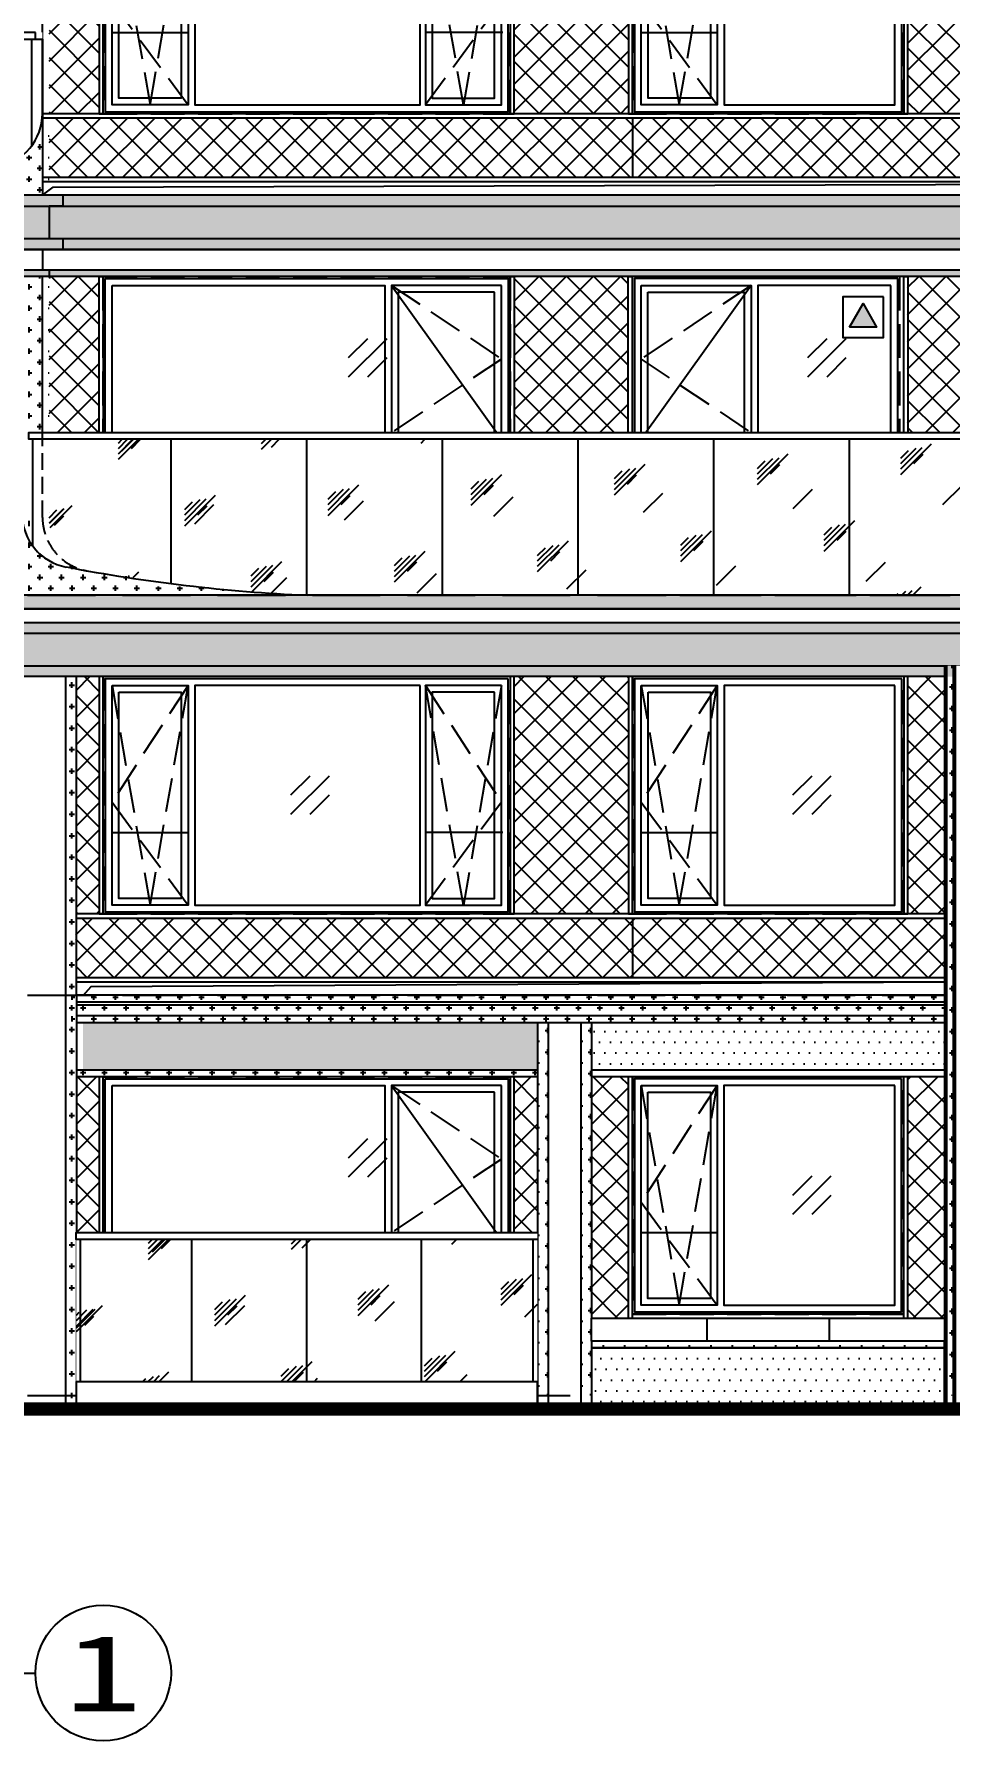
# Model space of a CAD drawing. Extents: x 646072 to 1012572, y -46617 to 16093.
# Drawn here: x 666159 to 672909, y -38099 to -25515 of the extents above; entities that cross this region are included whole.
import ezdxf
from ezdxf.enums import TextEntityAlignment as Align

# ---------------------------------------------------------------- set-up
doc = ezdxf.new("R2010")
doc.units = 0
doc.header["$LTSCALE"] = 1000
doc.header["$MEASUREMENT"] = 0
for name, pattern in [('3#楼-HZS$0$3#楼-HZS$0$__DASH', [0.35, 0.25, -0.1]), ('3#楼-HZS$0$3#楼-HZS$0$DASH', [0.35, 0.25, -0.1]), ('3#楼-HZS$0$DASH', [0.35, 0.25, -0.1]), ('3#楼-HZS$0$DOTE', [2.42, 2, -0.2, 0.02, -0.2])]:
    doc.linetypes.add(name, pattern=pattern)
for name, color, linetype in [('3#楼-HZS$0$3#楼-HZS$0$00-立面灰色金属看线', 252, 'Continuous'), ('3#楼-HZS$0$3#楼-HZS$0$00-立面米色看线', 31, 'Continuous'), ('3#楼-HZS$0$3#楼-HZS$0$A-ANNO-SYMB', 3, 'Continuous'), ('3#楼-HZS$0$3#楼-HZS$0$DOTE', 1, '3#楼-HZS$0$DOTE'), ('3#楼-HZS$0$3#楼-HZS$0$ELEV-WIND', 4, 'Continuous'), ('3#楼-HZS$0$3#楼-HZS$0$RAIL', 163, 'Continuous'), ('3#楼-HZS$0$3#楼-HZS$0$WINDOW', 4, 'Continuous'), ('3#楼-HZS$0$3#楼-HZS$0$填充-浅黄色铝板', 30, 'Continuous'), ('3#楼-HZS$0$3#楼-HZS$0$填充-玻璃', 150, 'Continuous'), ('3#楼-HZS$0$3#楼-HZS$0$填充-背板玻璃', 151, 'Continuous'), ('3#楼-HZS$0$3#楼-HZS$0$填充-银白色铝板', 115, 'Continuous'), ('3#楼-HZS$0$A-ANNO-INDX', 3, 'Continuous'), ('3#楼-HZS$0$A-ANNO-TEXT', 3, 'Continuous')]:
    doc.layers.add(name, color=color, linetype=linetype)
doc.styles.add('3#楼-HZS$0$_TCH_LABEL', font='')
doc.styles.get('3#楼-HZS$0$_TCH_LABEL').set_extended_font_data('SimSun')
pattern_1 = [(0, (-5409.44, -58333.215), (79.375, 79.375), [39.6875, -119.0625]), (90, (-5389.6, -58353.06), (-79.375, 79.375), [39.6875, -119.0625])]
pattern_2 = [(45, (-5318.23, -99899.73), (-100.0001, 100.0001), []), (135, (-5318.23, -99899.73), (-100.0001, -100.0001), [])]
pattern_3 = [(45, (289149.56, -113671.98), (-100.0001, 100.0001), []), (135, (289149.56, -113671.98), (-100.0001, -100.0001), [])]
pattern_4 = [(0, (289049.556, -113671.98), (79.375, 79.375), [39.6875, -119.0625]), (90, (289069.4, -113691.825), (-79.375, 79.375), [39.6875, -119.0625])]
pattern_5 = [(0, (0, 0), (79.375, 79.375), [39.6875, -119.0625]), (90, (19.84, -19.84), (-79.375, 79.375), [39.6875, -119.0625])]

# ---------------------------------------------------------------- blocks, each defined once
blk = doc.blocks.new('3#楼-HZS$0$3#楼-HZS$0$ef6dsf+0hj')
at = {"layer": '3#楼-HZS$0$3#楼-HZS$0$ELEV-WIND', "color": 8, "linetype": '3#楼-HZS$0$3#楼-HZS$0$__DASH'}
blk.add_lwpolyline([(41500, -36879), (44500, -36879), (44500, -38629), (41500, -38629)], close=True, dxfattribs=at)
at = {"layer": '3#楼-HZS$0$3#楼-HZS$0$ELEV-WIND'}
for points in [[(41515, -36894), (44485, -36894), (44485, -38614), (41515, -38614)], [(41565, -36944), (42125, -36944), (42125, -38564), (41565, -38564)], [(41615, -36994), (42075, -36994), (42075, -38514), (41615, -38514)], [(42165, -36944), (43825, -36944), (43825, -38564), (42165, -38564)], [(44435, -36944), (43875, -36944), (43875, -38564), (44435, -38564)], [(44385, -36994), (43925, -36994), (43925, -38514), (44385, -38514)]]:
    blk.add_lwpolyline(points, close=True, dxfattribs=at)
at = {"layer": '3#楼-HZS$0$3#楼-HZS$0$ELEV-WIND', "color": 8, "linetype": '3#楼-HZS$0$3#楼-HZS$0$DASH'}
for points in [[(42125, -36944), (41565, -37804), (42125, -38564)], [(41565, -36944), (41845, -38564), (42125, -36944)], [(43875, -36944), (44435, -37804), (43875, -38564)], [(44435, -36944), (44155, -38564), (43875, -36944)]]:
    blk.add_lwpolyline(points, dxfattribs=at)
at = {"layer": '3#楼-HZS$0$3#楼-HZS$0$ELEV-WIND', "color": 8}
for points in [[(41555, -38029), (42115, -38029)], [(44435, -38029), (43875, -38029)]]:
    blk.add_lwpolyline(points, dxfattribs=at)
blk = doc.blocks.new('3#楼-HZS$0$3#楼-HZS$0$111+108osccw')
at = {"layer": '3#楼-HZS$0$3#楼-HZS$0$ELEV-WIND', "color": 8, "linetype": '3#楼-HZS$0$3#楼-HZS$0$__DASH'}
blk.add_lwpolyline([(38500, -36879), (40500, -36879), (40500, -38629), (38500, -38629)], close=True, dxfattribs=at)
at = {"layer": '3#楼-HZS$0$3#楼-HZS$0$ELEV-WIND'}
for points in [[(38515, -36894), (40485, -36894), (40485, -38614), (38515, -38614)], [(38565, -36944), (39825, -36944), (39825, -38564), (38565, -38564)], [(40435, -36944), (39875, -36944), (39875, -38564), (40435, -38564)], [(40385, -36994), (39925, -36994), (39925, -38514), (40385, -38514)]]:
    blk.add_lwpolyline(points, close=True, dxfattribs=at)
at = {"layer": '3#楼-HZS$0$3#楼-HZS$0$ELEV-WIND', "color": 8, "linetype": '3#楼-HZS$0$3#楼-HZS$0$DASH'}
for points in [[(39875, -36944), (40435, -37804), (39875, -38564)], [(40435, -36944), (40155, -38564), (39875, -36944)]]:
    blk.add_lwpolyline(points, dxfattribs=at)
at = {"layer": '3#楼-HZS$0$3#楼-HZS$0$ELEV-WIND', "color": 8}
blk.add_lwpolyline([(40435, -38029), (39875, -38029)], dxfattribs=at)
blk = doc.blocks.new('3#楼-HZS$0$3#楼-HZS$0$dfjh0fg4+l70')
at = {"layer": '3#楼-HZS$0$3#楼-HZS$0$00-立面灰色金属看线'}
for points in [[(384179, -395887), (384179, -394137), (384149, -394137), (384149, -395887)], [(387209, -395887), (387209, -394137), (387179, -394137), (387179, -395887)], [(388080, -395887), (388080, -394137), (388050, -394137), (388050, -395887)], [(390110, -395887), (390110, -394137), (390080, -394137), (390080, -395887)]]:
    blk.add_lwpolyline(points, close=True, dxfattribs=at)
for points in [[(390680, -395887), (383980, -395887)], [(383980, -395917), (390680, -395917)], [(390680, -396357), (383980, -396357)], [(383980, -396387), (390680, -396387)]]:
    blk.add_lwpolyline(points, dxfattribs=at)
at = {"layer": '3#楼-HZS$0$3#楼-HZS$0$00-立面米色看线'}
for points in [[(390680, -393537), (379630, -393537), (379630, -393637), (390680, -393637)], [(390680, -393637), (379730, -393637), (379730, -393737), (379630, -393737), (379630, -393817), (379730, -393817), (379730, -394057), (390680, -394057)], [(379730, -393737), (390680, -393737)], [(379730, -393817), (390680, -393817)], [(390680, -394137), (379630, -394137), (379630, -394057), (390680, -394057)], [(383900, -394137), (383900, -396487)], [(383980, -394137), (383980, -396487)]]:
    blk.add_lwpolyline(points, dxfattribs=at)
at = {"layer": '3#楼-HZS$0$3#楼-HZS$0$WINDOW'}
blk.add_lwpolyline([(388080, -395917), (388080, -396357)], dxfattribs=at)
at = {"layer": '3#楼-HZS$0$3#楼-HZS$0$A-ANNO-SYMB', "xscale": -1}
for name, p in [('3#楼-HZS$0$3#楼-HZS$0$ef6dsf+0hj', (428679, -357258)), ('3#楼-HZS$0$3#楼-HZS$0$111+108osccw', (428580, -357258))]:
    blk.add_blockref(name, p, dxfattribs=at)
blk = doc.blocks.new('3#楼-HZS$0$3#楼-HZS$0$adf6h1d+f0j')
at = {"layer": '3#楼-HZS$0$3#楼-HZS$0$ELEV-WIND', "color": 8, "linetype": '3#楼-HZS$0$3#楼-HZS$0$__DASH'}
blk.add_lwpolyline([(61279, -24578), (63250, -24578), (63250, -26928), (61279, -26928)], close=True, dxfattribs=at)
at = {"layer": '3#楼-HZS$0$3#楼-HZS$0$ELEV-WIND'}
for points in [[(61294, -24593), (63235, -24593), (63235, -26913), (61294, -26913)], [(61344, -24643), (62325, -24643), (62325, -26863), (61344, -26863)], [(63185, -24643), (62375, -24643), (62375, -26863), (63185, -26863)], [(63135, -24693), (62425, -24693), (62425, -26813), (63135, -26813)]]:
    blk.add_lwpolyline(points, close=True, dxfattribs=at)
at = {"layer": '3#楼-HZS$0$3#楼-HZS$0$ELEV-WIND', "color": 8}
blk.add_lwpolyline([(62375, -24643), (63185, -25778), (62375, -26863)], dxfattribs=at)
at = {"layer": '3#楼-HZS$0$3#楼-HZS$0$ELEV-WIND', "color": 8, "linetype": '3#楼-HZS$0$DASH'}
blk.add_lwpolyline([(62375, -24643), (63185, -25186), (62375, -25728)], dxfattribs=at)
blk = doc.blocks.new('3#楼-HZS$0$3#楼-HZS$0$asde5f0s4d+9hj0')
at = {"layer": '3#楼-HZS$0$3#楼-HZS$0$ELEV-WIND', "color": 8, "linetype": '3#楼-HZS$0$3#楼-HZS$0$__DASH'}
blk.add_lwpolyline([(63250, -24578), (60250, -24578), (60250, -26928), (63250, -26928)], close=True, dxfattribs=at)
at = {"layer": '3#楼-HZS$0$3#楼-HZS$0$ELEV-WIND'}
for points in [[(63235, -24593), (60265, -24593), (60265, -26913), (63235, -26913)], [(60315, -24643), (61125, -24643), (61125, -26863), (60315, -26863)], [(63185, -24643), (61175, -24643), (61175, -26863), (63185, -26863)], [(60365, -24693), (61075, -24693), (61075, -26813), (60365, -26813)]]:
    blk.add_lwpolyline(points, close=True, dxfattribs=at)
at = {"layer": '3#楼-HZS$0$3#楼-HZS$0$ELEV-WIND', "color": 8}
blk.add_lwpolyline([(61125, -24643), (60315, -25778), (61125, -26863)], dxfattribs=at)
at = {"layer": '3#楼-HZS$0$3#楼-HZS$0$ELEV-WIND', "color": 8, "linetype": '3#楼-HZS$0$DASH'}
blk.add_lwpolyline([(61125, -24643), (60315, -25186), (61125, -25728)], dxfattribs=at)
blk = doc.blocks.new('3#楼-HZS$0$3#楼-HZS$0$dfg56h4f+g9h0k7')
at = {"layer": '3#楼-HZS$0$3#楼-HZS$0$RAIL'}
blk.add_lwpolyline([(426648, -363620), (419599, -363620), (419599, -363570), (426648, -363570)], dxfattribs=at)
at = {"layer": '3#楼-HZS$0$3#楼-HZS$0$WINDOW'}
for points in [[(419629, -364409), (419629, -363620)], [(420648, -364678), (420648, -363620)], [(421648, -364770), (421648, -363620)], [(422648, -364770), (422648, -363620)], [(423648, -364770), (423648, -363620)], [(424648, -364770), (424648, -363620)], [(425648, -364770), (425648, -363620)], [(426648, -364770), (426648, -363620)]]:
    blk.add_lwpolyline(points, dxfattribs=at)
blk = doc.blocks.new('3#楼-HZS$0$3#楼-HZS$0$tregfdgdg')
blk.add_wipeout([(55551, -25728), (62651, -25728), (62651, -26928), (55551, -26928)]).dxf.layer = '3#楼-HZS$0$3#楼-HZS$0$RAIL'
at = {"layer": '3#楼-HZS$0$3#楼-HZS$0$00-立面米色看线'}
blk.add_line((55551, -25728), (55551, -26327), dxfattribs=at)
at = {"layer": '3#楼-HZS$0$3#楼-HZS$0$00-立面米色看线', "linetype": '3#楼-HZS$0$3#楼-HZS$0$__DASH', "ltscale": 0.5}
blk.add_line((55701, -26354), (55701, -25728), dxfattribs=at)
at = {"layer": '3#楼-HZS$0$3#楼-HZS$0$00-立面米色看线'}
blk.add_lwpolyline([(62650, -26928), (55551, -26928), (55551, -25728)], dxfattribs=at)
for centre, radius, start, end in [((55951, -26327), 400, 180, 259.1129), ((58188, -14696), 12243, 259.1129, 267.4866)]:
    blk.add_arc(centre, radius, start, end, dxfattribs=at)
at = {"layer": '3#楼-HZS$0$3#楼-HZS$0$00-立面米色看线', "linetype": '3#楼-HZS$0$3#楼-HZS$0$__DASH', "ltscale": 0.5}
blk.add_arc((56101, -26354), 400, 180, 259.8509, dxfattribs=at)
blk.add_blockref('3#楼-HZS$0$3#楼-HZS$0$dfg56h4f+g9h0k7', (-363998, 337842))
blk = doc.blocks.new('3#楼-HZS$0$3#楼-HZS$0$ZASFG501+DF9GJ04+G9K0')
at = {"layer": '3#楼-HZS$0$3#楼-HZS$0$00-立面灰色金属看线'}
blk.add_lwpolyline([(383830, -386474), (383830, -386554), (383780, -386554), (383780, -386794), (383830, -386794), (383830, -386874), (383730, -386874), (383730, -387024), (383780, -387024), (383780, -387074)], dxfattribs=at)
for points in [[(384149, -389424), (384149, -387074), (384179, -387074), (384179, -389424)], [(387179, -389424), (387179, -387074), (387209, -387074), (387209, -389424)], [(388049, -389424), (388049, -387074), (388079, -387074), (388079, -389424)], [(390080, -389424), (390080, -387074), (390110, -387074), (390110, -389424)]]:
    blk.add_lwpolyline(points, close=True, dxfattribs=at)
at = {"layer": '3#楼-HZS$0$3#楼-HZS$0$00-立面米色看线'}
for points in [[(390680, -386474), (379630, -386474), (379630, -386554), (390680, -386554)], [(390680, -386554), (379730, -386554), (379730, -386794), (379630, -386794), (379630, -386874), (379730, -386874), (379730, -387024), (390680, -387024)], [(379730, -386794), (390680, -386794)], [(379730, -386874), (390680, -386874)], [(390680, -387074), (379630, -387074), (379630, -387024), (390680, -387024)]]:
    blk.add_lwpolyline(points, dxfattribs=at)
at = {"layer": '3#楼-HZS$0$3#楼-HZS$0$00-立面灰色金属看线', "xscale": -1}
for name, p in [('3#楼-HZS$0$3#楼-HZS$0$asde5f0s4d+9hj0', (447429, -362496)), ('3#楼-HZS$0$3#楼-HZS$0$adf6h1d+f0j', (451329, -362496))]:
    blk.add_blockref(name, p, dxfattribs=at)
at = {"layer": '3#楼-HZS$0$3#楼-HZS$0$RAIL'}
blk.add_blockref('3#楼-HZS$0$3#楼-HZS$0$tregfdgdg', (328030, -362496), dxfattribs=at)
at = {"layer": '3#楼-HZS$0$3#楼-HZS$0$00-立面米色看线'}
blk.add_lwpolyline([(383730, -388224), (383730, -387074), (383580, -387074), (383580, -388224)], dxfattribs=at)
blk = doc.blocks.new('3#楼-HZS$0$3#楼-HZS$0$dfj50fg+k')
blk.add_wipeout([(378899, -143402), (378929, -143402), (378929, -144552), (382649, -144552), (382649, -143352), (378899, -143352)]).dxf.layer = '3#楼-HZS$0$3#楼-HZS$0$A-ANNO-SYMB'
at = {"layer": '3#楼-HZS$0$3#楼-HZS$0$00-立面灰色金属看线'}
blk.add_lwpolyline([(378929, -143402), (382649, -143402), (382649, -144552), (378929, -144552)], close=True, dxfattribs=at)
at = {"layer": '3#楼-HZS$0$3#楼-HZS$0$00-立面米色看线', "linetype": '3#楼-HZS$0$3#楼-HZS$0$__DASH', "ltscale": 0.5}
blk.add_line((382499, -143402), (382499, -143978), dxfattribs=at)
at = {"layer": '3#楼-HZS$0$3#楼-HZS$0$00-立面米色看线'}
blk.add_line((382649, -143978), (382649, -143402), dxfattribs=at)
blk.add_lwpolyline([(382649, -143402), (382649, -144552), (380549, -144552)], dxfattribs=at)
for centre, radius, start, end in [((382249, -143950), 400, 280.8871, 0), ((380012, -132320), 12243, 272.5134, 280.8871)]:
    blk.add_arc(centre, radius, start, end, dxfattribs=at)
at = {"layer": '3#楼-HZS$0$3#楼-HZS$0$00-立面米色看线', "linetype": '3#楼-HZS$0$3#楼-HZS$0$__DASH', "ltscale": 0.5}
blk.add_arc((382099, -143978), 400, 280.1491, 0, dxfattribs=at)
at = {"layer": '3#楼-HZS$0$3#楼-HZS$0$RAIL'}
blk.add_lwpolyline([(382599, -143352), (378899, -143352), (378899, -143402), (382599, -143402)], close=True, dxfattribs=at)
at = {"layer": '3#楼-HZS$0$3#楼-HZS$0$WINDOW'}
for points in [[(378929, -143402), (378929, -144552)], [(379864, -143402), (379864, -144552)], [(380749, -143402), (380749, -144541)], [(381684, -143402), (381684, -144449)], [(382569, -143402), (382569, -144190)]]:
    blk.add_lwpolyline(points, dxfattribs=at)
blk = doc.blocks.new('3#楼-HZS$0$3#楼-HZS$0$dfj54+gf90l7')
at = {"layer": '3#楼-HZS$0$3#楼-HZS$0$00-立面灰色金属看线'}
for points in [[(384179, -380181), (384149, -380181), (384149, -381931), (384179, -381931)], [(387209, -380181), (387179, -380181), (387179, -381931), (387209, -381931)], [(388080, -380181), (388050, -380181), (388050, -381931), (388080, -381931)], [(390110, -380181), (390080, -380181), (390080, -381931), (390110, -381931)]]:
    blk.add_lwpolyline(points, close=True, dxfattribs=at)
for points in [[(390680, -381931), (383730, -381931), (383730, -381961), (390680, -381961)], [(390680, -382401), (383730, -382401), (383730, -382431), (390680, -382431)]]:
    blk.add_lwpolyline(points, dxfattribs=at)
at = {"layer": '3#楼-HZS$0$3#楼-HZS$0$00-立面米色看线'}
blk.add_lwpolyline([(383730, -381381), (383730, -380181), (383580, -380181), (383580, -381331)], dxfattribs=at)
at = {"layer": '3#楼-HZS$0$3#楼-HZS$0$WINDOW'}
blk.add_lwpolyline([(388080, -381961), (388080, -382401)], dxfattribs=at)
at = {"layer": '3#楼-HZS$0$3#楼-HZS$0$A-ANNO-SYMB', "xscale": -1}
for name, p in [('3#楼-HZS$0$3#楼-HZS$0$ef6dsf+0hj', (428679, -343302)), ('3#楼-HZS$0$3#楼-HZS$0$111+108osccw', (428580, -343302))]:
    blk.add_blockref(name, p, dxfattribs=at)
blk.add_blockref('3#楼-HZS$0$3#楼-HZS$0$dfj50fg+k', (1081, -237979))
at = {"layer": '3#楼-HZS$0$3#楼-HZS$0$00-立面灰色金属看线'}
blk.add_lwpolyline([(383730, -382531), (383809, -382473), (397629, -382431)], dxfattribs=at)
blk = doc.blocks.new('3#楼-HZS$0$3#楼-HZS$0$ASG6.DS+9GJ40')
blk.add_wipeout([(55951, -25728), (59350, -25728), (59350, -26928), (55951, -26928)]).dxf.layer = '3#楼-HZS$0$3#楼-HZS$0$RAIL'
at = {"layer": '3#楼-HZS$0$3#楼-HZS$0$RAIL'}
blk.add_lwpolyline([(59350, -25778), (55951, -25778), (55951, -25728), (59350, -25728)], dxfattribs=at)
at = {"layer": '3#楼-HZS$0$3#楼-HZS$0$WINDOW'}
for points in [[(55981, -26928), (55981, -25778)], [(56803, -26928), (56803, -25778)], [(57650, -26928), (57650, -25778)], [(58497, -26928), (58497, -25778)], [(59320, -26928), (59320, -25778)]]:
    blk.add_lwpolyline(points, dxfattribs=at)
blk = doc.blocks.new('3#楼-HZS$0$3#楼-HZS$0$DF5J14+FG97K+0')
at = {"layer": '3#楼-HZS$0$3#楼-HZS$0$00-立面灰色金属看线'}
for points in [[(233754, 106889), (227055, 106889)], [(227055, 106389), (230453, 106389)], [(230853, 106389), (233754, 106389)], [(231153, 104559), (231153, 106339), (231123, 106339), (231123, 104559)], [(233183, 104559), (233183, 106339), (233153, 106339), (233153, 104559)], [(233153, 104589), (231153, 104589)], [(231153, 104559), (233153, 104559)]]:
    blk.add_lwpolyline(points, dxfattribs=at)
for points in [[(227253, 103989), (227253, 106339), (227223, 106339), (227223, 103989)], [(230283, 103989), (230283, 106339), (230253, 106339), (230253, 103989)]]:
    blk.add_lwpolyline(points, close=True, dxfattribs=at)
at = {"layer": '3#楼-HZS$0$3#楼-HZS$0$00-立面米色看线'}
for points in [[(226975, 106939), (226975, 103889)], [(233754, 106939), (227055, 106939)], [(227055, 106939), (227055, 103889)], [(227055, 106869), (233754, 106869)], [(227055, 106789), (233754, 106789)], [(227055, 106739), (233754, 106739)], [(230453, 106739), (230453, 103889)], [(230533, 106739), (230533, 103889)], [(230773, 106739), (230773, 103889)], [(230853, 106739), (230853, 103889)], [(227055, 106389), (230453, 106389)], [(230853, 106389), (233754, 106389)], [(230453, 106339), (227055, 106339)], [(233754, 106339), (230853, 106339)]]:
    blk.add_lwpolyline(points, dxfattribs=at)
at = {"layer": '3#楼-HZS$0$3#楼-HZS$0$00-立面灰色金属看线', "xscale": -1}
blk.add_blockref('3#楼-HZS$0$3#楼-HZS$0$asde5f0s4d+9hj0', (290503, 130917), dxfattribs=at)
at = {"layer": '3#楼-HZS$0$3#楼-HZS$0$A-ANNO-SYMB', "xscale": -1}
blk.add_blockref('3#楼-HZS$0$3#楼-HZS$0$111+108osccw', (271653, 143218), dxfattribs=at)
at = {"layer": '3#楼-HZS$0$3#楼-HZS$0$RAIL'}
blk.add_blockref('3#楼-HZS$0$3#楼-HZS$0$ASG6.DS+9GJ40', (171103, 130917), dxfattribs=at)
blk = doc.blocks.new('3#楼-HZS$0$3#楼-HZS$0$SDH+504DF+9K840')
blk.add_wipeout([(233453, 48881), (234353, 48881), (234353, 46451), (236353, 46451), (236353, 48881), (237238, 48881), (237253, 43401), (236703, 43401), (236703, 43501), (236353, 43501), (236353, 45852), (234353, 45852), (234353, 43501), (234003, 43501), (234003, 43401), (233453, 43401)])
at = {"color": 8, "elevation": 0}
blk.add_lwpolyline([(227104, 46451), (227165, 46516), (233453, 46551)], dxfattribs=at)
at = {"color": 8}
for points in [[(235354, 46451), (234003, 46451), (234003, 46401), (234053, 46401), (234053, 46251), (234003, 46251), (234003, 46201), (235354, 46201)], [(234353, 46451), (234414, 46516), (236353, 46551)], [(235352, 46451), (236703, 46451), (236703, 46401), (236653, 46401), (236653, 46251), (236703, 46251), (236703, 46201), (235352, 46201)], [(237253, 46451), (237313, 46516), (240403, 46551)], [(234053, 46401), (235354, 46401)], [(236653, 46401), (235352, 46401)], [(234053, 46251), (235354, 46251)], [(236653, 46251), (235352, 46251)]]:
    blk.add_lwpolyline(points, dxfattribs=at)
at = {"layer": '3#楼-HZS$0$3#楼-HZS$0$00-立面灰色金属看线'}
blk.add_lwpolyline([(233453, 48881), (233453, 43401)], dxfattribs=at)
at = {"layer": '3#楼-HZS$0$3#楼-HZS$0$00-立面米色看线'}
for points in [[(233468, 48881), (233468, 43401)], [(233518, 48881), (233518, 43401)], [(233533, 48881), (233533, 43401)], [(233923, 48881), (233923, 43401)], [(233938, 48881), (233938, 43401)], [(233988, 48881), (233988, 43401)], [(234003, 48881), (234003, 43401)], [(234003, 48881), (234353, 48881), (234353, 46451)], [(234223, 48881), (234223, 46451)], [(236703, 48881), (236353, 48881), (236353, 46451)], [(236483, 48881), (236483, 46451)], [(236703, 48881), (236703, 43401)], [(236718, 48881), (236718, 43401)], [(236768, 48881), (236768, 43401)], [(236783, 48881), (236783, 43401)], [(237173, 48881), (237173, 43401)], [(237188, 48881), (237188, 43401)], [(237238, 48881), (237238, 43401)], [(234353, 46201), (234353, 43501), (234003, 43501)], [(234353, 46201), (235354, 46201)], [(236353, 46201), (235352, 46201)], [(236353, 46201), (236353, 43501), (236703, 43501)], [(236353, 45882), (234353, 45882)], [(236353, 45852), (234353, 45852)]]:
    blk.add_lwpolyline(points, dxfattribs=at)
at = {"layer": '3#楼-HZS$0$3#楼-HZS$0$00-立面米色看线', "elevation": 0}
for points in [[(234223, 46201), (234223, 43501)], [(236483, 46201), (236483, 43501)]]:
    blk.add_lwpolyline(points, dxfattribs=at)
blk = doc.blocks.new('3#楼-HZS$0$3#楼-HZS$0$d+ff+g89+0k4')
blk.add_wipeout([(387074, -372010), (387034, -371828), (386964, -371627), (386772, -371345), (386557, -371146), (386251, -370979), (385972, -370907), (385787, -370894), (365638, -370894), (365638, -371294), (385787, -371294), (385939, -371307), (386099, -371349), (386244, -371419), (386382, -371519), (386478, -371617), (386626, -371869), (386687, -372194), (386687, -393644), (386683, -393692), (386669, -393742), (386650, -393788), (386616, -393838), (386560, -393889), (386489, -393926), (386408, -393944), (365888, -393944), (365888, -394344), (386374, -394344), (386538, -394327), (386690, -394275), (386830, -394186), (386943, -394069), (387019, -393944), (387071, -393791), (387087, -393644), (387087, -372305), (387087, -372194)]).translate(0, 0, 0)
at = {"layer": '3#楼-HZS$0$3#楼-HZS$0$00-立面灰色金属看线', "elevation": 0}
blk.add_lwpolyline([(370138, -393944), (370138, -394024), (370038, -394024), (370038, -394264), (370138, -394264), (370138, -394344)], dxfattribs=at)
at = {"layer": '3#楼-HZS$0$3#楼-HZS$0$00-立面米色看线', "elevation": 0}
for points in [[(385787, -370894, -0.414212), (387087, -372194), (387087, -393644, -0.414214), (386387, -394344), (365888, -394344), (365888, -394264), (386387, -394264, 0.414214), (387007, -393644), (387007, -372194, 0.414212), (385787, -370974), (365638, -370974)], [(385787, -371294, -0.414212), (386687, -372194), (386687, -393644, -0.414214), (386387, -393944), (365888, -393944), (365888, -394024), (386387, -394024, 0.414214), (386767, -393644), (386767, -372194, 0.414212), (385787, -371214), (365638, -371214)]]:
    blk.add_lwpolyline(points, format="xyb", dxfattribs=at)
blk = doc.blocks.new('3#楼-HZS$0$3#楼-HZS$0$d+gfsh5d+f8hj')
at = {"color": 8, "elevation": 0}
for points in [[(725854, -30112), (725713, -30253)], [(725996, -30112), (725713, -30394)], [(729240, -30112), (729098, -30253)], [(729381, -30112), (729098, -30394)], [(725996, -30253), (725854, -30394)], [(729381, -30253), (729240, -30394)], [(725854, -36012), (725713, -36153)], [(725996, -36012), (725713, -36294)], [(725996, -36153), (725854, -36294)]]:
    blk.add_lwpolyline(points, dxfattribs=at)
at = {"color": 8}
for points in [[(725429, -33337), (725288, -33478)], [(725571, -33337), (725288, -33619)], [(729129, -33337), (728988, -33478)], [(729271, -33337), (728988, -33619)], [(725571, -33478), (725429, -33619)], [(729271, -33478), (729129, -33619)], [(729129, -36287), (728988, -36428)], [(729271, -36287), (728988, -36569)], [(729271, -36428), (729129, -36569)]]:
    blk.add_lwpolyline(points, dxfattribs=at)
blk = doc.blocks.new('3#楼-HZS$0$3#楼-HZS$0$hjgjgkjhjkjh')
blk.add_wipeout([(35322, -89693), (35322, -89863), (35322, -89863), (35322, -89913), (35322, -89913), (35322, -90363), (37923, -90363), (37923, -89693)]).translate(0, 0, 0)
blk.add_wipeout([(35322, -89693), (35322, -89863), (37923, -89863), (37923, -89693)]).translate(0, 0, 0)
at = {"layer": '3#楼-HZS$0$3#楼-HZS$0$00-立面米色看线', "color": 4, "elevation": 0}
blk.add_lwpolyline([(35322, -89693), (37923, -89693), (37923, -89863), (35322, -89863)], close=True, dxfattribs=at)
for points in [[(36172, -89693), (36172, -89863)], [(37074, -89693), (37074, -89863)]]:
    blk.add_lwpolyline(points, dxfattribs=at)
at = {"layer": '3#楼-HZS$0$3#楼-HZS$0$00-立面米色看线'}
for points in [[(35322, -89913), (37923, -89913), (37923, -89863), (35322, -89863)], [(37923, -90363), (37923, -89913), (35322, -89913), (35322, -90363)]]:
    blk.add_lwpolyline(points, close=True, dxfattribs=at)
blk = doc.blocks.new('3#楼-HZS$0$3#楼-HZS$0$d+fh0j4+gf0l')
at = {"layer": '3#楼-HZS$0$3#楼-HZS$0$填充-浅黄色铝板'}
h = blk.add_hatch(dxfattribs=at)
h.set_pattern_fill('CROSS', color=256, scale=50)
h.set_pattern_definition(pattern_4)
edge = h.paths.add_edge_path(flags=17)
edge.add_line((532633, 367), (532553, 367))
edge.add_line((532553, 367), (532553, -533))
edge.add_arc((532253, -533), 300, 270, 360, ccw=False)
edge.add_line((532253, -833), (511753, -833))
edge.add_line((511753, -833), (511753, -913))
edge.add_line((511753, -913), (532253, -913))
edge.add_arc((532253, -533), 380, 270, 360)
edge.add_line((532633, -533), (532633, 367))
edge = h.paths.add_edge_path(flags=17)
edge.add_line((532873, 367), (532633, 367))
edge.add_line((532633, 367), (532633, -533))
edge.add_arc((532253, -533), 380, 270, 360, ccw=False)
edge.add_line((532253, -913), (511853, -913))
edge.add_line((511853, -913), (511853, -1153))
edge.add_line((511853, -1153), (532253, -1153))
edge.add_arc((532253, -533), 620, 270, 360)
edge.add_line((532873, -533), (532873, 367))
edge = h.paths.add_edge_path()
edge.add_line((532953, 367), (532873, 367))
edge.add_line((532873, 367), (532873, -533))
edge.add_arc((532253, -533), 620, 270, 360, ccw=False)
edge.add_line((532253, -1153), (511753, -1153))
edge.add_line((511753, -1153), (511753, -1233))
edge.add_line((511753, -1233), (532253, -1233))
edge.add_arc((532253, -533), 700, 270, 360)
edge.add_line((532953, -533), (532953, 367))
h = blk.add_hatch(dxfattribs=at)
h.set_pattern_fill('CROSS', color=256, scale=50)
h.set_pattern_definition(pattern_1)
h.paths.add_polyline_path([(515903, -231, -0.359593), (515579, -624, -0.008212), (515182, -694), (515182, -833), (515903, -833)])
h.paths.add_polyline_path([(515137, -701, -0.001033), (515087, -708), (515087, -768), (514635, -768, -0.011475), (514075, -818), (515137, -818)])
h = blk.add_hatch(dxfattribs=at)
h.set_pattern_fill('CROSS', color=256, scale=50)
h.set_pattern_definition(pattern_1)
h.paths.add_polyline_path([(512002, -1433), (522802, -1433), (522802, -1383), (512002, -1383)])
h = blk.add_hatch(dxfattribs=at)
h.set_pattern_fill('CROSS', color=256, scale=50)
h.set_pattern_definition(pattern_1)
h.paths.add_polyline_path([(515903, -1433), (515753, -1433), (515753, -2583), (515903, -2583)])
h = blk.add_hatch(dxfattribs=at)
h.set_pattern_fill('CROSS', color=256, scale=50)
h.set_pattern_definition(pattern_1)
h.paths.add_polyline_path([(515753, -3181, 0.359593), (516078, -3574, 0.008212), (516474, -3644), (516474, -3783), (515753, -3783)])
h.paths.add_polyline_path([(516519, -3651, 0.001033), (516569, -3658), (516569, -3718), (517021, -3718, 0.011475), (517581, -3768), (516519, -3768)])
h = blk.add_hatch(dxfattribs=at)
h.set_pattern_fill('CROSS', color=256, scale=50)
h.set_pattern_definition(pattern_1)
h.paths.add_polyline_path([(511952, -3883), (522803, -3883), (522803, -3783), (511952, -3783)])
h = blk.add_hatch(dxfattribs=at)
h.set_pattern_fill('CROSS', color=256, scale=50)
h.set_pattern_definition([(0, (-5418.23, -99899.73), (79.375, 79.375), [39.6875, -119.0625]), (90, (-5398.39, -99919.57), (-79.375, 79.375), [39.6875, -119.0625])])
h.paths.add_polyline_path([(522583, -4303), (522803, -4303), (522803, -3983), (511953, -3983), (511953, -4063), (512053, -4063), (512053, -4303), (511953, -4303), (511953, -4383), (522583, -4383)])
h = blk.add_hatch(dxfattribs=at)
h.set_pattern_fill('CROSS', color=256, scale=50)
h.set_pattern_definition([(0, (-5334.44, -58333.215), (79.375, 79.375), [39.6875, -119.0625]), (90, (-5314.6, -58353.06), (-79.375, 79.375), [39.6875, -119.0625])])
h.paths.add_polyline_path([(516023, -4383), (516103, -4383), (516103, -9733), (516023, -9733)])
h = blk.add_hatch(dxfattribs=at)
h.set_pattern_fill('CROSS', color=256, scale=50)
h.set_pattern_definition(pattern_4)
h.paths.add_polyline_path([(522503, -9683), (522583, -9683), (522583, -4303), (522503, -4303)])
h.paths.add_polyline_path([(526303, -9683), (526223, -9683), (526223, -4303), (526303, -4303)])
h.paths.add_polyline_path([(523403, -6983), (523053, -6983), (523053, -6733), (523403, -6733), (523403, -4303), (522973, -4303), (522973, -9683), (523403, -9683)])
h.paths.add_polyline_path([(525403, -6733), (525752, -6733), (525752, -6983), (525403, -6983), (525403, -9683), (525833, -9683), (525833, -4303), (525403, -4303)])
h = blk.add_hatch(dxfattribs=at)
h.set_pattern_fill('CROSS', color=256, scale=50)
h.set_pattern_definition(pattern_1)
h.paths.add_polyline_path([(516074, -6933), (522503, -6933), (522503, -6733), (516074, -6733)])
h = blk.add_hatch(dxfattribs=at)
h.set_pattern_fill('CROSS', color=256, scale=50)
h.set_pattern_definition(pattern_5)
h.paths.add_polyline_path([(519583, -6933), (519503, -6933), (519503, -9683), (519583, -9683)])
h = blk.add_hatch(dxfattribs=at)
h.set_pattern_fill('CROSS', color=256, scale=50)
h.set_pattern_definition(pattern_5)
h.paths.add_polyline_path([(519903, -6933), (519823, -6933), (519823, -9683), (519903, -9683)])
h = blk.add_hatch(dxfattribs=at)
h.set_pattern_fill('CROSS', color=256, scale=50)
h.set_pattern_definition(pattern_1)
h.paths.add_polyline_path([(516074, -7333), (519503, -7333), (519503, -7283), (516074, -7283)])
h = blk.add_hatch(dxfattribs=at)
h.set_pattern_fill('CROSS', color=256, scale=50)
h.set_pattern_definition([(0, (-200804.83, 28220.03), (79.375, 79.375), [39.6875, -119.0625]), (90, (-200784.99, 28200.19), (-79.375, 79.375), [39.6875, -119.0625])])
h.paths.add_polyline_path([(519903, -9333), (522503, -9333), (522503, -9283), (519903, -9283)])
at = {"layer": '3#楼-HZS$0$3#楼-HZS$0$填充-玻璃'}
h = blk.add_hatch(dxfattribs=at)
h.set_pattern_fill('玻璃1', color=150, scale=100)
h.set_pattern_definition([(45, (-5418.8, -147240.1), (-489.8836, 489.8836), [224, -576]), (45, (-5322.8, -147200.1), (-489.8836, 489.8836), [96, -704]), (45, (-5418.8, -147200.1), (-489.8836, 489.8836), [160, -640]), (45, (-5370.8, -147240.1), (537.4012, -537.4012), [200, -600]), (45, (-5418.8, -147280.1), (-489.8836, 489.8836), [320, -480]), (45, (-5418.8, -147160.1), (-489.8836, 489.8836), [80, -720])])
h.paths.add_polyline_path([(529702, -2633), (522803, -2633), (515903, -2633), (515903, -3209, 0.363234), (516233, -3603, 0.033333), (517853, -3783), (522803, -3783), (527752, -3783, 0.033333), (529372, -3603, 0.363234), (529702, -3209)])
h = blk.add_hatch(dxfattribs=at)
h.set_pattern_fill('玻璃1', color=150, scale=100)
h.set_pattern_definition([(45, (289049.56, -113632), (-489.8836, 489.8836), [224, -576]), (45, (289145.56, -113592), (-489.8836, 489.8836), [96, -704]), (45, (289049.56, -113592), (-489.8836, 489.8836), [160, -640]), (45, (289097.56, -113632), (537.4012, -537.4012), [200, -600]), (45, (289049.56, -113672), (-489.8836, 489.8836), [320, -480]), (45, (289049.56, -113552), (-489.8836, 489.8836), [80, -720])])
h.paths.add_polyline_path([(516104, -8533), (519503, -8533), (519503, -9583), (516104, -9583)])
at = {"layer": '3#楼-HZS$0$3#楼-HZS$0$填充-背板玻璃'}
h = blk.add_hatch(dxfattribs=at)
h.set_pattern_fill('多孔材料', color=256, scale=50)
h.set_pattern_definition(pattern_2)
h.paths.add_polyline_path([(515903, -231), (516272, -231), (516272, 1517), (515903, 1517)])
h.paths.add_polyline_path([(519332, 1517), (520172, 1517), (520172, -233), (519332, -233)])
h.paths.add_polyline_path([(523373, 1517), (522232, 1517), (522232, -233), (523373, -233)])
h.paths.add_polyline_path([(526273, 1517), (525433, 1517), (525433, -233), (526273, -233)])
h.paths.add_polyline_path([(529702, -231), (529333, -231), (529333, 1517), (529702, 1517)])
h.paths.add_polyline_path([(515903, -263), (529702, -263), (529702, -703), (515903, -703)])
h = blk.add_hatch(dxfattribs=at)
h.set_pattern_fill('多孔材料', color=256, scale=50)
h.set_pattern_definition(pattern_2)
h.paths.add_polyline_path([(516272, -1433), (515903, -1433), (515903, -2583), (516272, -2583)])
h.paths.add_polyline_path([(519332, -1433), (520172, -1433), (520172, -2583), (519332, -2583)])
h.paths.add_polyline_path([(522232, -1433), (522702, -1433), (522702, -2583), (522232, -2583)])
h.paths.add_polyline_path([(522902, -1433), (523372, -1433), (523372, -2583), (522902, -2583)])
h.paths.add_polyline_path([(525432, -1433), (526273, -1433), (526273, -2583), (525432, -2583)])
h.paths.add_polyline_path([(529702, -1433), (529333, -1433), (529333, -2583), (529702, -2583)])
h = blk.add_hatch(dxfattribs=at)
h.set_pattern_fill('多孔材料', color=256, scale=50)
h.set_pattern_definition(pattern_3)
h.paths.add_polyline_path([(516273, -6133), (516104, -6133), (516104, -4383), (516273, -4383)])
h = blk.add_hatch(dxfattribs=at)
h.set_pattern_fill('多孔材料', color=256, scale=50)
h.set_pattern_definition(pattern_3)
h.paths.add_polyline_path([(519333, -4383), (520173, -4383), (520173, -6133), (519333, -6133)])
h = blk.add_hatch(dxfattribs=at)
h.set_pattern_fill('多孔材料', color=256, scale=50)
h.set_pattern_definition(pattern_3)
h.paths.add_polyline_path([(522503, -6133), (522233, -6133), (522233, -4383), (522503, -4383)])
h = blk.add_hatch(dxfattribs=at)
h.set_pattern_fill('多孔材料', color=256, scale=50)
h.set_pattern_definition(pattern_3)
h.paths.add_polyline_path([(516100, -6164), (522503, -6164), (522503, -6603), (516100, -6603)])
h = blk.add_hatch(dxfattribs=at)
h.set_pattern_fill('多孔材料', color=256, scale=50)
h.set_pattern_definition(pattern_3)
h.paths.add_polyline_path([(516104, -7333), (516273, -7333), (516273, -8483), (516104, -8483)])
h = blk.add_hatch(dxfattribs=at)
h.set_pattern_fill('多孔材料', color=256, scale=50)
h.set_pattern_definition(pattern_3)
h.paths.add_polyline_path([(519333, -7333), (519503, -7333), (519503, -8483), (519333, -8483)])
h = blk.add_hatch(dxfattribs=at)
h.set_pattern_fill('多孔材料', color=256, scale=50)
h.set_pattern_definition(pattern_3)
h.paths.add_polyline_path([(520173, -7333), (519903, -7333), (519903, -9113), (520173, -9113)])
h = blk.add_hatch(dxfattribs=at)
h.set_pattern_fill('多孔材料', color=256, scale=50)
h.set_pattern_definition(pattern_3)
h.paths.add_polyline_path([(522233, -9113), (522503, -9113), (522503, -7333), (522233, -7333)])
at = {"layer": '3#楼-HZS$0$3#楼-HZS$0$填充-银白色铝板'}
h = blk.add_hatch(dxfattribs=at)
h.set_pattern_fill('DOTS', color=256, scale=50)
h.set_pattern_definition([(0, (-5418.91, -99899.425), (39.6875, 79.375), [0, -79.375])])
h.paths.add_polyline_path([(516153, -7283), (519503, -7283), (519503, -6933), (516153, -6933)])
h.paths.add_polyline_path([(511853, -7283), (515703, -7283), (515703, -6933), (511853, -6933)])
h.paths.add_polyline_path([(533253, -7283), (533253, -6933), (529902, -6933), (529902, -7283)])
h = blk.add_hatch(dxfattribs=at)
h.set_pattern_fill('DOTS', color=256, scale=50)
h.set_pattern_definition([(0, (289049.556, -113671.98), (39.6875, 79.375), [0, -79.375])])
h.paths.add_polyline_path([(522503, -7283), (519903, -7283), (519903, -6933), (522503, -6933)])
h = blk.add_hatch(dxfattribs=at)
h.set_pattern_fill('DOTS', color=256, scale=50)
h.set_pattern_definition([(0, (-200804.83, 28220.03), (39.6875, 79.375), [0, -79.375])])
h.paths.add_polyline_path([(519902, -9333), (522503, -9333), (522503, -9733), (519902, -9733)])
blk = doc.blocks.new('3#楼-HZS$0$3#楼-HZS$0$df+gj4f+g970k')
blk.add_wipeout([(723708, -37803), (723708, -38003), (727107, -38003), (727107, -37803)]).translate(0, 0, 0)
at = {"layer": '3#楼-HZS$0$3#楼-HZS$0$00-立面米色看线', "elevation": 0}
blk.add_lwpolyline([(723708, -38003), (727107, -38003), (727107, -37803), (723708, -37803)], close=True, dxfattribs=at)
blk = doc.blocks.new('3#楼-HZS$0$A$C409565B8')
h = blk.add_hatch(color=1)
h.dxf.hatch_style = 1
h.paths.add_polyline_path([(250, 77), (150, 250), (50, 77)])
blk.add_lwpolyline([(0, 300), (300, 300), (300, 0), (0, 0)], close=True)
at = {"color": 1}
blk.add_lwpolyline([(250, 77), (150, 250), (50, 77)], close=True, dxfattribs=at)
blk = doc.blocks.new('*U521')
blk.add_blockref('3#楼-HZS$0$A$C409565B8', (-150, -150))
blk = doc.blocks.new('*U520')
at = {"color": 0, "linetype": 'ByBlock', "lineweight": -2, "transparency": 16777216}
blk.add_blockref('*U521', (0, 0), dxfattribs=at)

msp = doc.modelspace()

# ---------------------------------------------------------------- linework, layer by layer
at = {"layer": '3#楼-HZS$0$3#楼-HZS$0$DOTE', "linetype": '3#楼-HZS$0$3#楼-HZS$0$__DASH', "ltscale": 2}
for p, q in [((652810.9, -26701.8), (718310.9, -26701.8)), ((652810.9, -29651.8), (718310.9, -29651.8)), ((652810.9, -32601.8), (718310.9, -32601.8)), ((652810.9, -35551.8), (718310.9, -35551.8))]:
    msp.add_line(p, q, dxfattribs=at)
at = {"layer": '3#楼-HZS$0$A-ANNO-INDX', "color": 1}
msp.add_line((664020.3, -37599.2), (666168.3, -37599.2), dxfattribs=at)
msp.add_circle((666668.3, -37599.2), 500, dxfattribs=at)

# ---------------------------------------------------------------- texts
at = {"layer": '3#楼-HZS$0$A-ANNO-TEXT', "color": 7, "style": '3#楼-HZS$0$_TCH_LABEL', "width": 1.398438}
msp.add_text('1', height=565.7, dxfattribs=at).set_placement((666385.4, -37882), (666951.1, -37882), align=Align.FIT)

# ---------------------------------------------------------------- next in the draw order: block references
msp.add_blockref('3#楼-HZS$0$3#楼-HZS$0$dfjh0fg4+l70', (282489.7, 363884.8))

# ---------------------------------------------------------------- next in the draw order: block references
for name, p in [('3#楼-HZS$0$3#楼-HZS$0$ZASFG501+DF9GJ04+G9K0', (282489.7, 359771.8, 0)), ('3#楼-HZS$0$3#楼-HZS$0$DF5J14+FG97K+0', (439415.8, -139540.8, 0))]:
    msp.add_blockref(name, p)

# ---------------------------------------------------------------- next in the draw order: block references
for name, p in [('3#楼-HZS$0$3#楼-HZS$0$dfj54+gf90l7', (282489.7, 355829.4, 0)), ('3#楼-HZS$0$3#楼-HZS$0$SDH+504DF+9K840', (439415.8, -79053.1, 0))]:
    msp.add_blockref(name, p)

# ---------------------------------------------------------------- next in the draw order: block references
msp.add_blockref('3#楼-HZS$0$3#楼-HZS$0$d+ff+g89+0k4', (296231.9, 367241.8, 0))

# ---------------------------------------------------------------- next in the draw order: block references
at = {"xscale": -1}
msp.add_blockref('*U520', (672269.3, -27601.8, 0), dxfattribs=at)
msp.add_blockref('3#楼-HZS$0$3#楼-HZS$0$d+gfsh5d+f8hj', (-57238, 2351.2, 0))
at = {"layer": '3#楼-HZS$0$3#楼-HZS$0$A-ANNO-SYMB'}
msp.add_blockref('3#楼-HZS$0$3#楼-HZS$0$hjgjgkjhjkjh', (634946.3, 54710.9, 0), dxfattribs=at)

# ---------------------------------------------------------------- next in the draw order: block references
msp.add_blockref('3#楼-HZS$0$3#楼-HZS$0$d+fh0j4+gf0l', (150366.3, -25868.8, 0))

# ---------------------------------------------------------------- next in the draw order: block references
msp.add_blockref('3#楼-HZS$0$3#楼-HZS$0$df+gj4f+g970k', (-57238, 2351.2, 0))

# ---------------------------------------------------------------- next in the draw order: linework, layer by layer
at = {"const_width": 100, "elevation": 0}
msp.add_lwpolyline([(709966, -35651.8), (659860.3, -35651.8)], dxfattribs=at)

doc.saveas('drawing.dxf')
